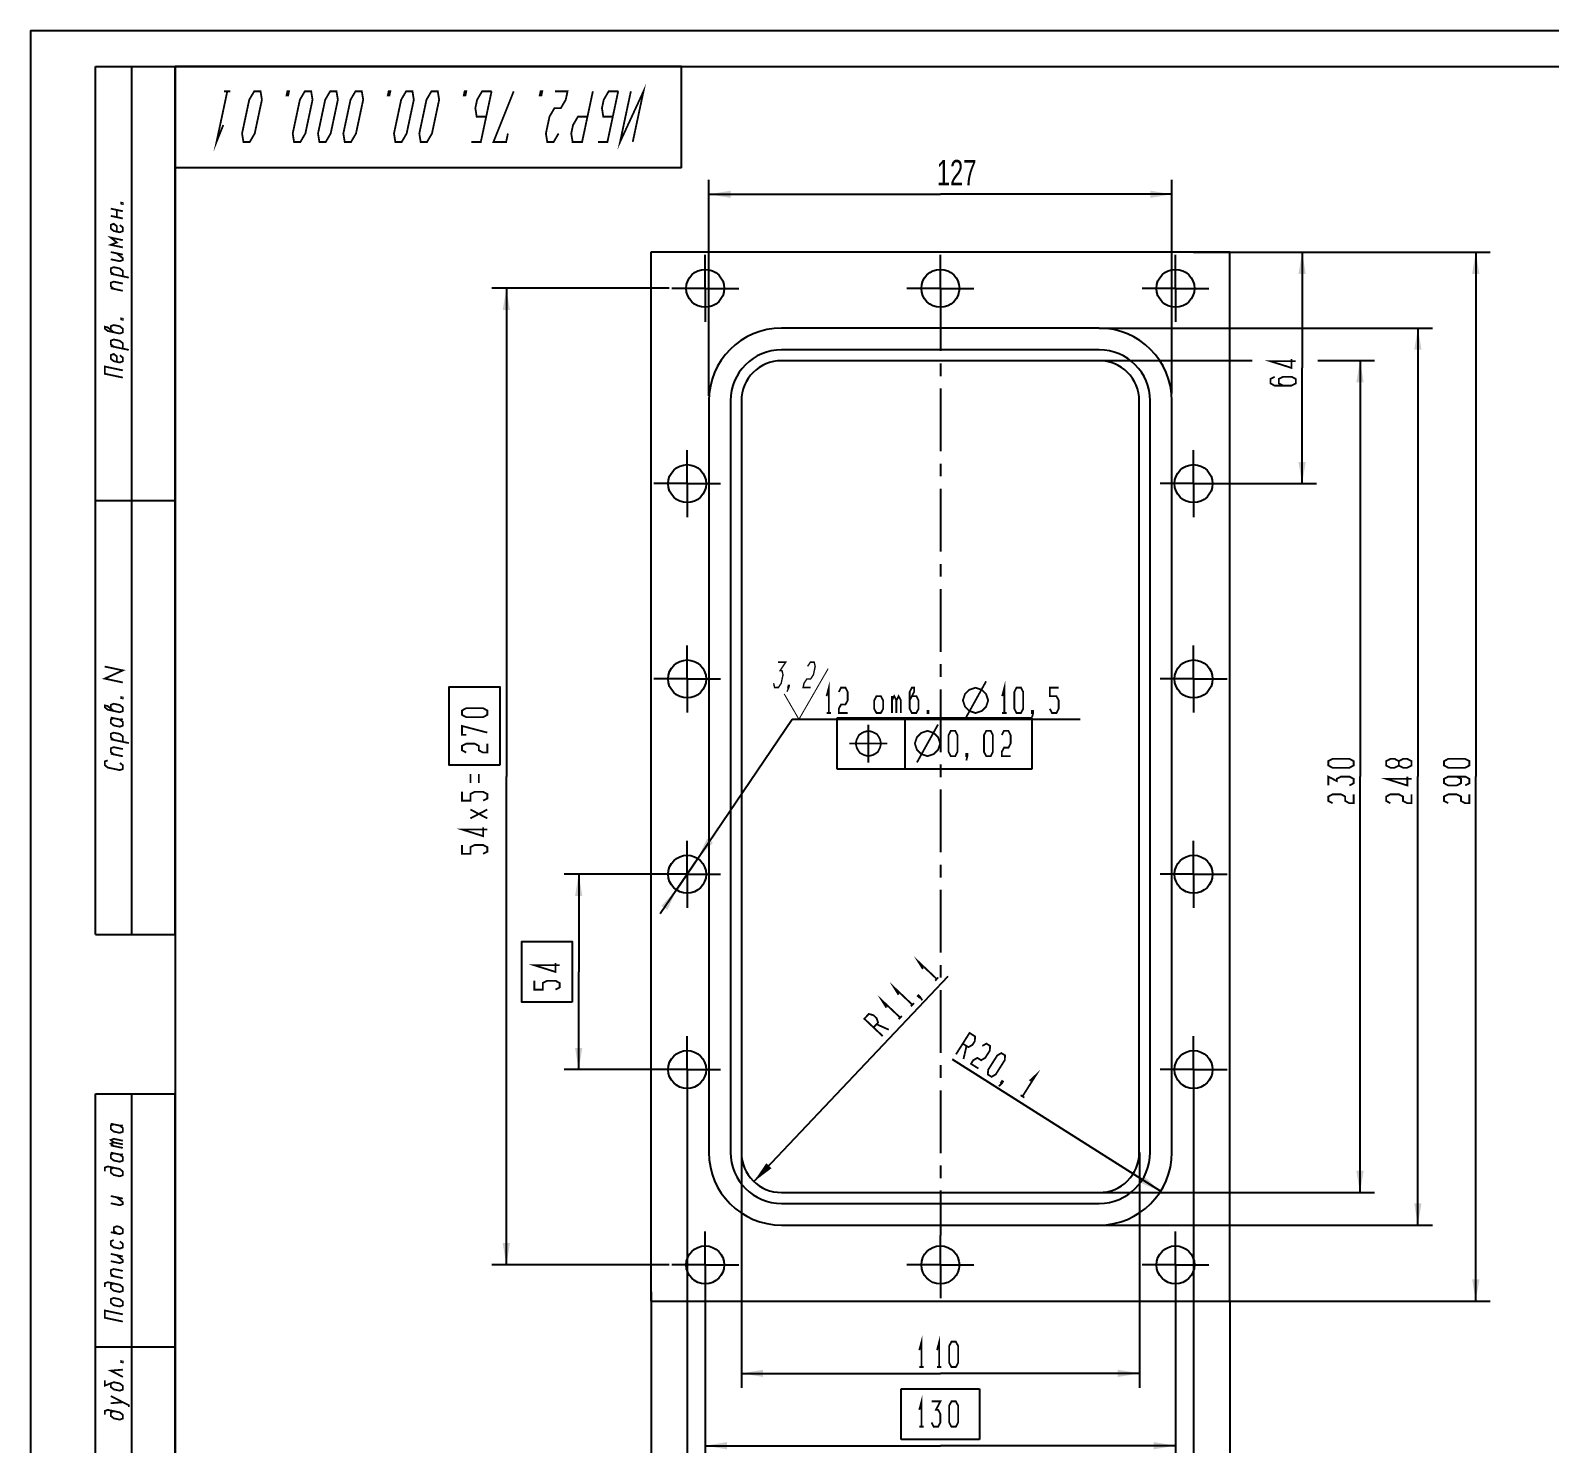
# Model space of a CAD drawing. Header units: millimetres. Extents: x 0 to 420, y 0 to 297.
# Drawn here: x 0 to 210, y 101.6 to 297 of the extents above; entities that cross this region are included whole.
import ezdxf

# ---------------------------------------------------------------- set-up
doc = ezdxf.new("R2010")
doc.units = ezdxf.units.MM
doc.header["$LTSCALE"] = 23.1
doc.linetypes.add('CENTER', pattern=[0.6, 0.375, -0.075, 0.075, -0.075])
doc.layers.get('0').update_dxf_attribs({"linetype": 'CONTINUOUS'})
for name, color, linetype in [('ALL_AXIS', 7, 'CONTINUOUS'), ('ALL_DIMENSIONS', 7, 'CONTINUOUS'), ('ALL_GTOL', 7, 'CONTINUOUS'), ('ALL_ROUND', 7, 'CONTINUOUS'), ('ALL_SURF_FIN', 7, 'CONTINUOUS')]:
    doc.layers.add(name, color=color, linetype=linetype)
doc.styles.get("Standard").update_dxf_attribs({"font": 'txt', "width": 0.7})
doc.dimstyles.new('DIMSTYLE_2', dxfattribs={"dimtxt": 3.5, "dimasz": 3, "dimexe": 0.18, "dimexo": 0.0625, "dimgap": 0.09, "dimtad": 1, "dimlfac": 2, "dimdsep": 46, "dimtxsty": 'STANDARD', "dimblk": '_FILLED', "dimblk1": '_FILLED', "dimblk2": '_FILLED', "dimcen": 0.09, "dimadec": 0, "dimazin": 0, "dimtp": 0.5, "dimtm": 0.5, "dimtfac": 1, "dimtofl": 0, "dimtmove": 0, "dimatfit": 3, "dimldrblk": '_FILLED', "dimfxl": 1, "dimtolj": 1, "dimarcsym": 0})
doc.dimstyles.new('DIMSTYLE_3', dxfattribs={"dimtxt": 3.5, "dimasz": 3, "dimexe": 0.18, "dimexo": 0.0625, "dimgap": 0.09, "dimtad": 1, "dimdec": 5, "dimlfac": 2, "dimdsep": 46, "dimtxsty": 'STANDARD', "dimblk": '_FILLED', "dimblk1": '_FILLED', "dimblk2": '_FILLED', "dimcen": 0.09, "dimadec": 0, "dimazin": 0, "dimtp": 0.5, "dimtm": 0.5, "dimtfac": 1, "dimtdec": 5, "dimtofl": 0, "dimtmove": 0, "dimatfit": 3, "dimldrblk": '_FILLED', "dimfxl": 1, "dimtolj": 1, "dimarcsym": 0})
doc.dimstyles.new('DIMSTYLE_4', dxfattribs={"dimtxt": 3.5, "dimasz": 3, "dimexe": 0.18, "dimexo": 0.0625, "dimgap": 0.09, "dimtad": 1, "dimdec": 5, "dimlfac": 2, "dimdsep": 46, "dimtxsty": 'STANDARD', "dimblk": '_FILLED', "dimblk1": '_FILLED', "dimblk2": '_FILLED', "dimcen": 0.09, "dimadec": 0, "dimazin": 0, "dimtp": 0.3, "dimtm": 0.3, "dimtfac": 1, "dimtdec": 5, "dimtofl": 0, "dimtmove": 0, "dimatfit": 3, "dimldrblk": '_FILLED', "dimfxl": 1, "dimtolj": 1, "dimarcsym": 0})
doc.dimstyles.new('DIMSTYLE_5', dxfattribs={"dimtxt": 3.5, "dimasz": 3, "dimexe": 0.18, "dimexo": 0.0625, "dimgap": 0.09, "dimtad": 1, "dimtih": 1, "dimtoh": 1, "dimdec": 5, "dimlfac": 2, "dimdsep": 46, "dimtxsty": 'STANDARD', "dimblk": '_FILLED', "dimblk1": '_FILLED', "dimblk2": '_FILLED', "dimcen": 0.09, "dimadec": 0, "dimazin": 0, "dimtp": 0.2, "dimtm": 0.2, "dimtfac": 1, "dimtdec": 5, "dimtofl": 0, "dimtmove": 0, "dimatfit": 3, "dimldrblk": '_FILLED', "dimfxl": 1, "dimtolj": 1, "dimarcsym": 0})
doc.dimstyles.new('DIMSTYLE_6', dxfattribs={"dimtxt": 3.5, "dimasz": 3, "dimexe": 0.18, "dimexo": 0.0625, "dimgap": 0.09, "dimtad": 1, "dimdec": 5, "dimlfac": 2, "dimdsep": 46, "dimtxsty": 'STANDARD', "dimblk": '_FILLED', "dimblk1": '_FILLED', "dimblk2": '_FILLED', "dimcen": 0.09, "dimadec": 0, "dimazin": 0, "dimtp": 0.2, "dimtm": 0.2, "dimtfac": 1, "dimtdec": 5, "dimtofl": 0, "dimtmove": 0, "dimatfit": 3, "dimldrblk": '_FILLED', "dimfxl": 1, "dimtolj": 1, "dimarcsym": 0})

# ---------------------------------------------------------------- blocks, each defined once
blk = doc.blocks.new('_FILLED')
at = {"color": 0, "linetype": 'ByBlock'}
blk.add_solid([(0, 0), (-1, 0.167), (-1, -0.167)], dxfattribs=at)
blk = doc.blocks.new('*D3')
at = {"layer": 'ALL_DIMENSIONS', "color": 2, "linetype": 'Continuous'}
for p, q in [((85.79, 122.62), (85.79, 81.34)), ((165.79, 121.32), (165.79, 81.34)), ((85.79, 83.34), (125.79, 83.34)), ((165.79, 83.34), (125.79, 83.34))]:
    blk.add_line(p, q, dxfattribs=at)
at = {"layer": 'ALL_DIMENSIONS', "color": 2, "linetype": 'Continuous', "xscale": 3, "yscale": 3, "zscale": 3, "rotation": 180}
blk.add_blockref('_FILLED', (85.79, 83.34), dxfattribs=at)
at = {"layer": 'ALL_DIMENSIONS', "color": 2, "linetype": 'Continuous', "xscale": 3, "yscale": 3, "zscale": 3}
blk.add_blockref('_FILLED', (165.79, 83.34), dxfattribs=at)
blk = doc.blocks.new('*D4')
at = {"layer": 'ALL_DIMENSIONS', "color": 2, "linetype": 'Continuous'}
for p, q in [((165.79, 266.34), (201.79, 266.34)), ((199.79, 266.34), (199.79, 193.84)), ((199.79, 121.34), (199.79, 193.84)), ((165.79, 121.34), (201.79, 121.34))]:
    blk.add_line(p, q, dxfattribs=at)
at = {"layer": 'ALL_DIMENSIONS', "color": 2, "linetype": 'Continuous', "xscale": 3, "yscale": 3, "zscale": 3}
for p, rotation in [((199.79, 266.34), 90), ((199.79, 121.34), 270)]:
    blk.add_blockref('_FILLED', p, dxfattribs=dict(at, rotation=rotation))
blk = doc.blocks.new('*D5')
at = {"layer": 'ALL_DIMENSIONS', "color": 2, "linetype": 'Continuous'}
for p, q in [((88.28, 261.34), (63.79, 261.34)), ((65.79, 261.34), (65.79, 193.84)), ((65.79, 126.34), (65.79, 193.84)), ((88.28, 126.34), (63.79, 126.34))]:
    blk.add_line(p, q, dxfattribs=at)
at = {"layer": 'ALL_DIMENSIONS', "color": 2, "linetype": 'Continuous', "xscale": 3, "yscale": 3, "zscale": 3}
for p, rotation in [((65.79, 261.34), 90), ((65.79, 126.34), 270)]:
    blk.add_blockref('_FILLED', p, dxfattribs=dict(at, rotation=rotation))
blk = doc.blocks.new('*D6')
at = {"layer": 'ALL_DIMENSIONS', "color": 2, "linetype": 'Continuous'}
for p, q in [((160.79, 266.34), (177.79, 266.34)), ((175.79, 266.34), (175.79, 250.34)), ((175.79, 234.34), (175.79, 250.34)), ((160.79, 234.34), (177.79, 234.34))]:
    blk.add_line(p, q, dxfattribs=at)
at = {"layer": 'ALL_DIMENSIONS', "color": 2, "linetype": 'Continuous', "xscale": 3, "yscale": 3, "zscale": 3}
for p, rotation in [((175.79, 266.34), 90), ((175.79, 234.34), 270)]:
    blk.add_blockref('_FILLED', p, dxfattribs=dict(at, rotation=rotation))
blk = doc.blocks.new('*D7')
at = {"layer": 'ALL_DIMENSIONS', "color": 2, "linetype": 'Continuous'}
for p, q in [((90.79, 180.34), (105.29, 201.76)), ((105.29, 201.76), (107.54, 201.76)), ((107.54, 201.76), (145.11, 201.76)), ((92.26, 182.51), (90.79, 180.34)), ((90.79, 180.34), (87.07, 174.85)), ((89.31, 178.17), (90.79, 180.34))]:
    blk.add_line(p, q, dxfattribs=at)
at = {"layer": 'ALL_DIMENSIONS', "color": 2, "linetype": 'Continuous', "xscale": 3, "yscale": 3, "zscale": 3}
for p, rotation in [((92.26, 182.51), 235.8843621332), ((89.31, 178.17), 55.8843621332)]:
    blk.add_blockref('_FILLED', p, dxfattribs=dict(at, rotation=rotation))
blk = doc.blocks.new('SF0_BL0', base_point=(106.5, 205.71))
at = {"layer": 'ALL_SURF_FIN', "color": 2, "linetype": 'Continuous'}
for points, const_width in [([(103.35, 209.66), (104.4, 209.66), (103.63, 208.5), (103.89, 208.5), (104.03, 207.91), (103.78, 206.75), (103.4, 206.16), (102.87, 206.16), (102.73, 206.75)], 0.194), ([(106.23, 201.76), (110.27, 208.76)], 0.146), ([(107.43, 209.08), (107.82, 209.66), (108.34, 209.66), (108.48, 209.08), (108.23, 207.91), (107.84, 207.33), (107.32, 207.33), (106.93, 206.75), (106.81, 206.16), (107.86, 206.16)], 0.194), ([(104.84, 206.16), (104.71, 206.16), (104.77, 206.45), (104.9, 206.45), (104.84, 206.16), (104.58, 205.58)], 0.194), ([(106.23, 201.76), (104.19, 205.28)], 0.146)]:
    blk.add_lwpolyline(points, dxfattribs=dict(at, const_width=const_width))
blk = doc.blocks.new('*D8')
at = {"layer": 'ALL_DIMENSIONS', "color": 2, "linetype": 'Continuous'}
for p, q in [((90.79, 180.34), (73.79, 180.34)), ((75.79, 180.34), (75.79, 166.84)), ((75.79, 153.34), (75.79, 166.84)), ((90.79, 153.34), (73.79, 153.34))]:
    blk.add_line(p, q, dxfattribs=at)
at = {"layer": 'ALL_DIMENSIONS', "color": 2, "linetype": 'Continuous', "xscale": 3, "yscale": 3, "zscale": 3}
for p, rotation in [((75.79, 180.34), 90), ((75.79, 153.34), 270)]:
    blk.add_blockref('_FILLED', p, dxfattribs=dict(at, rotation=rotation))
blk = doc.blocks.new('*D9')
at = {"layer": 'ALL_DIMENSIONS', "color": 2, "linetype": 'Continuous'}
for p, q in [((90.79, 150.34), (90.79, 89.34)), ((160.79, 149.23), (160.79, 89.34)), ((90.79, 91.34), (125.79, 91.34)), ((160.79, 91.34), (125.79, 91.34))]:
    blk.add_line(p, q, dxfattribs=at)
at = {"layer": 'ALL_DIMENSIONS', "color": 2, "linetype": 'Continuous', "xscale": 3, "yscale": 3, "zscale": 3, "rotation": 180}
blk.add_blockref('_FILLED', (90.79, 91.34), dxfattribs=at)
at = {"layer": 'ALL_DIMENSIONS', "color": 2, "linetype": 'Continuous', "xscale": 3, "yscale": 3, "zscale": 3}
blk.add_blockref('_FILLED', (160.79, 91.34), dxfattribs=at)
blk = doc.blocks.new('*D10')
at = {"layer": 'ALL_DIMENSIONS', "color": 2, "linetype": 'Continuous'}
for p, q in [((93.29, 121.71), (93.29, 99.34)), ((158.29, 121.71), (158.29, 99.34)), ((93.29, 101.34), (125.79, 101.34)), ((158.29, 101.34), (125.79, 101.34))]:
    blk.add_line(p, q, dxfattribs=at)
at = {"layer": 'ALL_DIMENSIONS', "color": 2, "linetype": 'Continuous', "xscale": 3, "yscale": 3, "zscale": 3, "rotation": 180}
blk.add_blockref('_FILLED', (93.29, 101.34), dxfattribs=at)
at = {"layer": 'ALL_DIMENSIONS', "color": 2, "linetype": 'Continuous', "xscale": 3, "yscale": 3, "zscale": 3}
blk.add_blockref('_FILLED', (158.29, 101.34), dxfattribs=at)
blk = doc.blocks.new('*D11')
at = {"layer": 'ALL_DIMENSIONS', "color": 2, "linetype": 'Continuous'}
for p, q in [((98.29, 141.89), (98.29, 109.34)), ((153.29, 141.89), (153.29, 109.34)), ((98.29, 111.34), (125.79, 111.34)), ((153.29, 111.34), (125.79, 111.34))]:
    blk.add_line(p, q, dxfattribs=at)
at = {"layer": 'ALL_DIMENSIONS', "color": 2, "linetype": 'Continuous', "xscale": 3, "yscale": 3, "zscale": 3, "rotation": 180}
blk.add_blockref('_FILLED', (98.29, 111.34), dxfattribs=at)
at = {"layer": 'ALL_DIMENSIONS', "color": 2, "linetype": 'Continuous', "xscale": 3, "yscale": 3, "zscale": 3}
blk.add_blockref('_FILLED', (153.29, 111.34), dxfattribs=at)
blk = doc.blocks.new('*D12')
at = {"layer": 'ALL_DIMENSIONS', "color": 2, "linetype": 'Continuous'}
for p, q in [((147.74, 251.34), (168.9, 251.34)), ((177.98, 251.34), (185.79, 251.34)), ((183.79, 251.34), (183.79, 193.84)), ((183.79, 136.34), (183.79, 193.84)), ((147.74, 136.34), (185.79, 136.34))]:
    blk.add_line(p, q, dxfattribs=at)
at = {"layer": 'ALL_DIMENSIONS', "color": 2, "linetype": 'Continuous', "xscale": 3, "yscale": 3, "zscale": 3}
for p, rotation in [((183.79, 251.34), 90), ((183.79, 136.34), 270)]:
    blk.add_blockref('_FILLED', p, dxfattribs=dict(at, rotation=rotation))
blk = doc.blocks.new('*D13')
at = {"layer": 'ALL_DIMENSIONS', "color": 2, "linetype": 'Continuous'}
for p, q in [((93.79, 246.47), (93.79, 276.34)), ((157.79, 246.82), (157.79, 276.34)), ((93.79, 274.34), (125.79, 274.34)), ((157.79, 274.34), (125.79, 274.34))]:
    blk.add_line(p, q, dxfattribs=at)
at = {"layer": 'ALL_DIMENSIONS', "color": 2, "linetype": 'Continuous', "xscale": 3, "yscale": 3, "zscale": 3, "rotation": 180}
blk.add_blockref('_FILLED', (93.79, 274.34), dxfattribs=at)
at = {"layer": 'ALL_DIMENSIONS', "color": 2, "linetype": 'Continuous', "xscale": 3, "yscale": 3, "zscale": 3}
blk.add_blockref('_FILLED', (157.79, 274.34), dxfattribs=at)
blk = doc.blocks.new('*D14')
at = {"layer": 'ALL_DIMENSIONS', "color": 2, "linetype": 'Continuous'}
blk.add_line((100.02, 137.86), (126.87, 166.26), dxfattribs=at)
at = {"layer": 'ALL_DIMENSIONS', "color": 2, "linetype": 'Continuous', "xscale": 3, "yscale": 3, "zscale": 3, "rotation": 226.6202456517}
blk.add_blockref('_FILLED', (100.02, 137.86), dxfattribs=at)
blk = doc.blocks.new('*D15')
at = {"layer": 'ALL_DIMENSIONS', "color": 2, "linetype": 'Continuous'}
blk.add_line((156.23, 136.52), (127.48, 154.71), dxfattribs=at)
at = {"layer": 'ALL_DIMENSIONS', "color": 2, "linetype": 'Continuous', "xscale": 3, "yscale": 3, "zscale": 3, "rotation": 327.6802887325}
blk.add_blockref('_FILLED', (156.23, 136.52), dxfattribs=at)
blk = doc.blocks.new('*D16')
at = {"layer": 'ALL_DIMENSIONS', "color": 2, "linetype": 'Continuous'}
for p, q in [((147.74, 255.84), (193.79, 255.84)), ((191.79, 255.84), (191.79, 193.84)), ((191.79, 131.84), (191.79, 193.84)), ((147.74, 131.84), (193.79, 131.84))]:
    blk.add_line(p, q, dxfattribs=at)
at = {"layer": 'ALL_DIMENSIONS', "color": 2, "linetype": 'Continuous', "xscale": 3, "yscale": 3, "zscale": 3}
for p, rotation in [((191.79, 255.84), 90), ((191.79, 131.84), 270)]:
    blk.add_blockref('_FILLED', p, dxfattribs=dict(at, rotation=rotation))

msp = doc.modelspace()

# ---------------------------------------------------------------- linework, layer by layer
at = {"color": 7, "linetype": 'Continuous'}
for p, q in [((0, 297), (0, 0)), ((0, 297), (420, 297)), ((9, 172), (9, 292)), ((9, 292), (20, 292)), ((14, 172), (14, 292)), ((20, 172), (20, 292)), ((90, 292), (20, 292)), ((20, 278), (20, 292)), ((20, 292), (20, 5)), ((20, 292), (415, 292)), ((90, 278), (90, 292)), ((90, 278), (20, 278)), ((85.7850408, 266.3394781), (85.7850408, 121.3394781)), ((165.7850408, 266.3394781), (85.7850408, 266.3394781)), ((165.7850408, 121.3394781), (165.7850408, 266.3394781)), ((147.7350408, 255.8394781), (103.8350408, 255.8394781)), ((147.7350408, 252.8394781), (103.8350408, 252.8394781)), ((93.7850408, 245.7894781), (93.7850408, 141.8894781)), ((96.7850408, 245.7894781), (96.7850408, 141.8894781)), ((154.7850408, 141.8894781), (154.7850408, 245.7894781)), ((157.7850408, 141.8894781), (157.7850408, 245.7894781)), ((9, 232), (20, 232)), ((9, 172), (20, 172)), ((9, 5), (9, 150)), ((9, 150), (20, 150)), ((14, 5), (14, 150)), ((20, 5), (20, 150)), ((103.8350408, 134.8394781), (147.7350408, 134.8394781)), ((103.8350408, 131.8394781), (147.7350408, 131.8394781)), ((85.7850408, 121.3394781), (165.7850408, 121.3394781)), ((9, 115), (20, 115))]:
    msp.add_line(p, q, dxfattribs=at)
at = {"color": 2, "linetype": 'Continuous', "const_width": 0.25}
for points in [[(26.6643187, 283.9115222), (25.7308543, 281.5781946), (27.2187506, 288.5782031)], [(27.6562495, 288.5782031), (26.7812501, 288.5782031)], [(31.8125006, 288.5782031), (32.0020184, 287.4115137), (31.0100876, 282.7448584), (30.3246043, 281.5781946), (29.4496033, 281.5781946), (29.2600854, 282.7448584), (30.2520163, 287.4115137), (30.9374995, 288.5782031), (31.8125006, 288.5782031)], [(35.5312495, 288.5782031), (35.7500006, 288.5782031), (35.6260085, 287.9948584), (35.4072574, 287.9948584), (35.5312495, 288.5782031)], [(38.8124995, 288.5782031), (39.0020174, 287.4115137), (38.0100865, 282.7448584), (37.3246033, 281.5781946), (36.4496054, 281.5781946), (36.2600876, 282.7448584), (37.2520184, 287.4115137), (37.9374985, 288.5782031), (38.8124995, 288.5782031)], [(42.3125006, 288.5782031), (42.5020184, 287.4115137), (41.5100876, 282.7448584), (40.8246043, 281.5781946), (39.9496033, 281.5781946), (39.7600854, 282.7448584), (40.7520163, 287.4115137), (41.4374995, 288.5782031), (42.3125006, 288.5782031)], [(45.8124985, 288.5782031), (46.0020163, 287.4115137), (45.0100854, 282.7448584), (44.3246054, 281.5781946), (43.4496043, 281.5781946), (43.2600865, 282.7448584), (44.2520174, 287.4115137), (44.9375006, 288.5782031), (45.8124985, 288.5782031)], [(49.5312506, 288.5782031), (49.7499985, 288.5782031), (49.6260095, 287.9948584), (49.4072585, 287.9948584), (49.5312506, 288.5782031)], [(52.8125006, 288.5782031), (53.0020184, 287.4115137), (52.0100876, 282.7448584), (51.3246043, 281.5781946), (50.4496033, 281.5781946), (50.2600854, 282.7448584), (51.2520163, 287.4115137), (51.9374995, 288.5782031), (52.8125006, 288.5782031)], [(56.3124985, 288.5782031), (56.5020163, 287.4115137), (55.5100854, 282.7448584), (54.8246054, 281.5781946), (53.9496011, 281.5781946), (53.7600897, 282.7448584), (54.7520142, 287.4115137), (55.4375006, 288.5782031), (56.3124985, 288.5782031)], [(60.0312506, 288.5782031), (60.2499985, 288.5782031), (60.1260095, 287.9948584), (59.9072617, 287.9948584), (60.0312506, 288.5782031)], [(63.7500027, 288.5782031), (62.2621033, 281.5781946), (60.9496033, 281.5781946)], [(63.7500027, 288.5782031), (62.4375027, 288.5782031), (61.7520163, 287.4115137), (61.504032, 286.2448499), (61.6935498, 285.078186), (63.0060498, 285.078186)], [(66.8124985, 288.5782031), (64.0121054, 281.5781946), (65.7621011, 281.5781946), (66.0100854, 282.7448584)], [(70.5312506, 288.5782031), (70.7499985, 288.5782031), (70.6260095, 287.9948584), (70.4072617, 287.9948584), (70.5312506, 288.5782031)], [(73.0100876, 282.7448584), (72.3246011, 281.5781946), (71.4496033, 281.5781946), (71.2600854, 282.7448584), (71.7560541, 285.078186), (72.4415341, 286.2448499), (73.316532, 286.2448499), (74.0020184, 287.4115137), (74.2500027, 288.5782031), (72.5000006, 288.5782031)], [(77.7500006, 288.5782031), (76.2621011, 281.5781946), (74.9496011, 281.5781946), (74.7600897, 282.7448584), (75.0080676, 283.9115222), (75.6935541, 285.078186), (77.0060541, 285.078186)], [(81.2499985, 288.5782031), (79.7621054, 281.5781946), (78.4496054, 281.5781946)], [(81.2499985, 288.5782031), (79.9374985, 288.5782031), (79.2520184, 287.4115137), (79.0040341, 286.2448499), (79.1935519, 285.078186), (80.5060519, 285.078186)], [(83.2621033, 281.5781946), (84.7500027, 288.5782031), (81.5121011, 281.5781946), (83.0000006, 288.5782031)], [(12.7779261, 273.1250024), (12.7779261, 273.0000073), (12.5695924, 273.0442786), (12.5695924, 273.1692737), (12.7779261, 273.1250024)], [(11.1112594, 272.3542676), (12.7779261, 271.9999951)], [(12.7779261, 271.0000085), (11.1112594, 271.3542554)], [(11.9445927, 271.1771191), (11.9445927, 272.1771313)], [(11.9445927, 269.1771204), (11.9445927, 269.9271423), (11.5279261, 270.2657007), (11.1112594, 270.1042529), (11.1112594, 269.6042725), (11.5279261, 269.2656885), (12.3612594, 269.0885779), (12.7779261, 269.25), (12.7779261, 269.7500061), (12.3612594, 270.0885645)], [(12.7779261, 267.000011), (11.1112594, 267.3542578), (11.9445927, 267.6771277), (11.1112594, 268.35427), (12.7779261, 267.9999976)], [(11.1112594, 266.3542712), (12.7779261, 265.9999988)], [(11.1112594, 265.354259), (12.3612594, 265.0885547), (12.7779261, 265.2500024), (12.7779261, 265.4999927), (11.9445927, 266.177135)], [(12.7779261, 262.9999878), (12.7779261, 263.7500098), (12.3612594, 264.0885681), (11.5279261, 264.2657043), (11.1112594, 264.1042566), (11.1112594, 263.6042505), (11.5279261, 263.2656921)], [(13.6112595, 262.8228772), (11.1112594, 263.3542603)], [(11.5279261, 261.2656934), (11.1112594, 261.6042517), (11.1112594, 262.1042578), (11.5279261, 262.2657056), (12.7779261, 262.0000012)], [(12.7779261, 260.999989), (11.1112594, 261.3542615)], [(11.5279261, 255.265697), (10.6945927, 255.9428137), (10.277926, 256.0313818), (10.277926, 255.7813916), (10.6945927, 255.4428333), (12.3612594, 255.0885608), (12.7779261, 255.2500085), (12.7779261, 255.749989), (12.3612594, 256.088573), (11.5279261, 256.2656836), (11.1112594, 256.1042615), (11.1112594, 255.6042554)], [(12.7779261, 257.1250122), (12.7779261, 256.9999915), (12.5695924, 257.0442883), (12.5695924, 257.1692834), (12.7779261, 257.1250122)], [(12.7779261, 252.9999939), (12.7779261, 253.7499902), (12.3612594, 254.0885742), (11.5279261, 254.2656848), (11.1112594, 254.1042627), (11.1112594, 253.6042566), (11.5279261, 253.2656982)], [(13.6112595, 252.8228577), (11.1112594, 253.3542664)], [(11.9445927, 251.1771313), (11.9445927, 251.9271277), (11.5279261, 252.265686), (11.1112594, 252.1042639), (11.1112594, 251.6042578), (11.5279261, 251.2656995), (12.3612594, 251.0885632), (12.7779261, 251.250011), (12.7779261, 251.7499915), (12.3612594, 252.0885754)], [(12.7779261, 248.9999963), (10.277926, 249.5313794), (10.277926, 250.5313916), (12.7779261, 250.0000085)], [(12.7779261, 206.8541602), (10.277926, 207.3855688), (12.7779261, 208.5208301), (10.277926, 209.0522131)], [(11.5279261, 202.9115332), (10.6945927, 203.5886499), (10.277926, 203.677218), (10.277926, 203.4272278), (10.6945927, 203.0886694), (12.3612594, 202.734397), (12.7779261, 202.8958447), (12.7779261, 203.3958252), (12.3612594, 203.7344092), (11.5279261, 203.9115198), (11.1112594, 203.7500977), (11.1112594, 203.2500916)], [(12.7779261, 204.7708228), (12.7779261, 204.6458276), (12.5695924, 204.6901245), (12.5695924, 204.8151196), (12.7779261, 204.7708228)], [(11.1112594, 202.0000891), (12.3612594, 201.7344104), (12.7779261, 201.7708374)], [(11.5279261, 201.911521), (11.1112594, 201.7500989), (11.1112594, 201.2500928), (11.5279261, 200.9115344), (12.3612594, 200.7343982), (12.7779261, 200.8958459), (12.7779261, 201.3958264), (12.3612594, 201.7344104)], [(12.7779261, 198.6458313), (12.7779261, 199.3958276), (12.3612594, 199.734386), (11.5279261, 199.9115222), (11.1112594, 199.7501001), (11.1112594, 199.250094), (11.5279261, 198.9115356)], [(13.6112595, 198.4686951), (11.1112594, 199.0001038)], [(11.5279261, 196.9115369), (11.1112594, 197.2500952), (11.1112594, 197.7501013), (11.5279261, 197.9115234), (12.7779261, 197.6458447)], [(10.6945927, 196.0886609), (10.277926, 195.9272131), (10.277926, 195.4272327), (10.6945927, 195.0886487), (12.3612594, 194.7344019), (12.7779261, 194.895824), (12.7779261, 195.3958301), (12.3612594, 195.7343884)], [(12.7779261, 196.6458325), (11.1112594, 197.000105)], [(11.1112594, 145.8542615), (12.3612594, 145.5885699), (12.7779261, 145.6249969)], [(11.5279261, 145.7656934), (11.1112594, 145.6042584), (11.1112594, 145.1042651), (11.5279261, 144.765694), (12.3612594, 144.5885706), (12.7779261, 144.7500055), (12.7779261, 145.2499988), (12.3612594, 145.5885699)], [(11.5279261, 143.2657013), (11.1112594, 143.6042596), (11.5279261, 143.7656946), (12.7779261, 143.5000031)], [(11.5279261, 142.7656952), (11.1112594, 143.1042664), (11.5279261, 143.2657013), (12.7779261, 142.9999969)], [(12.7779261, 142.5000037), (11.1112594, 142.8542633)], [(11.1112594, 141.8542639), (12.3612594, 141.5885596), (12.7779261, 141.6249994)], [(11.5279261, 141.7656958), (11.1112594, 141.6042609), (11.1112594, 141.1042548), (11.5279261, 140.7656964), (12.3612594, 140.5885602), (12.7779261, 140.7499951), (12.7779261, 141.2500012), (12.3612594, 141.5885596)], [(11.5279261, 139.765697), (11.1112594, 139.6042621), (11.1112594, 139.104256), (11.5279261, 138.7656976), (12.3612594, 138.5885614), (12.7779261, 138.7499963), (12.7779261, 139.2500024), (12.3612594, 139.5885608), (10.6945927, 139.9428204), (10.277926, 139.7813855), (10.277926, 139.2813922)], [(11.1112594, 135.8542548), (12.7779261, 135.4999951)], [(11.1112594, 134.8542554), (12.3612594, 134.5885638), (12.7779261, 134.7499988), (12.7779261, 135.0000018), (11.9445927, 135.6771313)], [(11.1112594, 130.8542578), (12.3612594, 130.5885663), (12.7779261, 130.7500012), (12.7779261, 131.2499945), (12.3612594, 131.5885657), (11.9445927, 131.6771338), (11.5279261, 131.5156989), (11.5279261, 131.0156927), (11.9445927, 130.6771344)], [(11.5279261, 129.7656903), (11.1112594, 129.6042554), (11.1112594, 129.1042621), (11.5279261, 128.7656909), (12.3612594, 128.5885675), (12.7779261, 128.7500024), (12.7779261, 129.2499957), (12.3612594, 129.5885669)], [(11.1112594, 127.8542596), (12.7779261, 127.5)], [(11.1112594, 126.8542603), (12.3612594, 126.5885687), (12.7779261, 126.7500037), (12.7779261, 126.9999939), (11.9445927, 127.6771362)], [(11.5279261, 123.765694), (11.1112594, 123.604259), (11.1112594, 123.1042657), (11.5279261, 122.7656946), (12.3612594, 122.5885712), (12.7779261, 122.7500061), (12.7779261, 123.2499994), (12.3612594, 123.5885706), (10.6945927, 123.9428302), (10.277926, 123.7813953), (10.277926, 123.2813892)], [(11.5279261, 124.7656934), (11.1112594, 125.1042645), (11.1112594, 125.6042578), (11.5279261, 125.7656927), (12.7779261, 125.5000012)], [(12.7779261, 124.5000018), (11.1112594, 124.8542615)], [(12.3612594, 120.5885596), (12.7779261, 120.7499945), (12.7779261, 121.2500006), (12.3612594, 121.588559), (11.5279261, 121.7656952), (11.1112594, 121.6042603), (11.1112594, 121.104267), (11.5279261, 120.7656958), (12.3612594, 120.5885596)], [(12.7779261, 118.5000055), (10.277926, 119.0313885), (10.277926, 120.0313879), (12.7779261, 119.5000049)], [(12.7779261, 110.8541675), (11.1112594, 111.7084332), (12.7779261, 111.8541669)], [(12.7779261, 112.9791614), (12.7779261, 112.8541663), (12.5695924, 112.8984503), (12.5695924, 113.0234454), (12.7779261, 112.9791614)], [(11.1112594, 109.9584247), (11.1112594, 109.4584314), (11.5279261, 109.1198602), (12.3612594, 108.9427368), (12.7779261, 109.1041718), (12.7779261, 109.604165), (12.3612594, 109.9427362), (11.5279261, 110.1198596), (10.277926, 109.6355548), (10.277926, 110.385564)], [(13.6112595, 106.6770337), (13.6112595, 106.9270367), (11.1112594, 108.208429)], [(11.1112594, 107.2084296), (12.7779261, 107.3541632)], [(11.5279261, 106.1198621), (11.1112594, 105.9584271), (11.1112594, 105.4584338), (11.5279261, 105.1198627), (12.3612594, 104.9427264), (12.7779261, 105.1041614), (12.7779261, 105.6041675), (12.3612594, 105.9427258), (10.6945927, 106.2969983), (10.277926, 106.1355634), (10.277926, 105.6355573)]]:
    msp.add_lwpolyline(points, dxfattribs=at)
at = {"color": 7, "linetype": 'Continuous'}
for centre, radius, start, end in [((103.8350408, 245.7894781), 10.05, 90, 180), ((147.7350408, 245.7894781), 10.05, 0, 90), ((103.8350408, 245.7894781), 7.05, 90, 180), ((147.7350408, 245.7894781), 7.05, 0, 90), ((103.8350408, 141.8894781), 10.05, 180, 270), ((103.8350408, 141.8894781), 7.05, 180, 270), ((147.7350408, 141.8894781), 10.05, 270, 360), ((147.7350408, 141.8894781), 7.05, 270, 360)]:
    msp.add_arc(centre, radius, start, end, dxfattribs=at)
at = {"layer": 'ALL_AXIS', "color": 7, "linetype": 'CENTER'}
for p, q in [((93.2850408, 261.3394781), (93.2850408, 265.9644781)), ((125.7850408, 261.3394781), (125.7850408, 265.9644781)), ((158.2850408, 261.3394781), (158.2850408, 265.9644781)), ((93.2850408, 261.3394781), (88.6600408, 261.3394781)), ((93.2850408, 261.3394781), (93.2850408, 256.7144781)), ((93.2850408, 261.3394781), (97.9100408, 261.3394781)), ((125.7850408, 261.3394781), (121.1600408, 261.3394781)), ((125.7850408, 261.3394781), (125.7850408, 130.4136512)), ((125.7850408, 261.3394781), (130.4100408, 261.3394781)), ((158.2850408, 261.3394781), (153.6600408, 261.3394781)), ((158.2850408, 261.3394781), (158.2850408, 256.7144781)), ((158.2850408, 261.3394781), (162.9100408, 261.3394781)), ((90.7850408, 234.3394781), (90.7850408, 238.9644781)), ((160.7850408, 234.3394781), (160.7850408, 238.9644781)), ((90.7850408, 234.3394781), (86.1600408, 234.3394781)), ((90.7850408, 234.3394781), (90.7850408, 229.7144781)), ((90.7850408, 234.3394781), (95.4100408, 234.3394781)), ((160.7850408, 234.3394781), (156.1600408, 234.3394781)), ((160.7850408, 234.3394781), (160.7850408, 229.7144781)), ((160.7850408, 234.3394781), (165.4100408, 234.3394781)), ((90.7850408, 207.3394781), (90.7850408, 211.9644781)), ((160.7850408, 207.3394781), (160.7850408, 211.9644781)), ((90.7850408, 207.3394781), (86.1600408, 207.3394781)), ((90.7850408, 207.3394781), (90.7850408, 202.7144781)), ((90.7850408, 207.3394781), (95.4100408, 207.3394781)), ((160.7850408, 207.3394781), (156.1600408, 207.3394781)), ((160.7850408, 207.3394781), (165.4100408, 207.3394781)), ((160.7850408, 207.3394781), (160.7850408, 202.7144781)), ((90.7850408, 180.3394781), (90.7850408, 184.9644781)), ((160.7850408, 180.3394781), (160.7850408, 184.9644781)), ((90.7850408, 180.3394781), (86.1600408, 180.3394781)), ((90.7850408, 180.3394781), (90.7850408, 175.7144781)), ((90.7850408, 180.3394781), (95.4100408, 180.3394781)), ((160.7850408, 180.3394781), (156.1600408, 180.3394781)), ((160.7850408, 180.3394781), (165.4100408, 180.3394781)), ((160.7850408, 180.3394781), (160.7850408, 175.7144781)), ((90.7850408, 153.3394781), (90.7850408, 157.9644781)), ((160.7850408, 153.3394781), (160.7850408, 157.9644781)), ((90.7850408, 153.3394781), (86.1600408, 153.3394781)), ((90.7850408, 153.3394781), (95.4100408, 153.3394781)), ((90.7850408, 153.3394781), (90.7850408, 148.7144781)), ((160.7850408, 153.3394781), (156.1600408, 153.3394781)), ((160.7850408, 153.3394781), (165.4100408, 153.3394781)), ((160.7850408, 153.3394781), (160.7850408, 148.7144781)), ((93.2850408, 126.3394781), (93.2850408, 130.9644781)), ((125.7850408, 126.3394781), (125.7850408, 130.4136512)), ((158.2850408, 126.3394781), (158.2850408, 130.9644781)), ((93.2850408, 126.3394781), (88.6600408, 126.3394781)), ((93.2850408, 126.3394781), (97.9100408, 126.3394781)), ((93.2850408, 126.3394781), (93.2850408, 121.7144781)), ((125.7850408, 126.3394781), (121.1600408, 126.3394781)), ((125.7850408, 126.3394781), (130.4100408, 126.3394781)), ((125.7850408, 126.3394781), (125.7850408, 121.7144781)), ((158.2850408, 126.3394781), (153.6600408, 126.3394781)), ((158.2850408, 126.3394781), (162.9100408, 126.3394781)), ((158.2850408, 126.3394781), (158.2850408, 121.7144781))]:
    msp.add_line(p, q, dxfattribs=at)
at = {"layer": 'ALL_AXIS', "color": 7, "linetype": 'Continuous'}
for centre in [(93.2850408, 261.3394781), (125.7850408, 261.3394781), (158.2850408, 261.3394781), (90.7850408, 234.3394781), (160.7850408, 234.3394781), (90.7850408, 207.3394781), (160.7850408, 207.3394781), (90.7850408, 180.3394781), (160.7850408, 180.3394781), (90.7850408, 153.3394781), (160.7850408, 153.3394781), (93.2850408, 126.3394781), (125.7850408, 126.3394781), (158.2850408, 126.3394781)]:
    msp.add_circle(centre, 2.625, dxfattribs=at)
at = {"layer": 'ALL_DIMENSIONS', "color": 2, "linetype": 'Continuous'}
for p, q in [((120.3600408, 109.2144781), (131.2100408, 109.2144781)), ((120.3600408, 102.2144781), (120.3600408, 109.2144781)), ((131.2100408, 109.2144781), (131.2100408, 102.2144781)), ((131.2100408, 102.2144781), (120.3600408, 102.2144781))]:
    msp.add_line(p, q, dxfattribs=at)
at = {"layer": 'ALL_DIMENSIONS', "color": 2, "linetype": 'Continuous', "const_width": 0.25}
for points in [[(174.9100433, 251.2582397), (171.4100391, 251.2582397), (174.3267114, 250.3394897), (174.3267114, 251.5644727)], [(171.993371, 249.1144812), (171.4100391, 248.8082227), (171.4100391, 248.1957312), (171.993371, 247.8894727), (174.3267114, 247.8894727), (174.9100433, 248.1957312), (174.9100433, 248.8082227), (174.3267114, 249.1144812), (173.1600348, 249.1144812), (172.5767029, 248.8082227), (172.5767029, 248.1957312), (173.1600348, 247.8894727)], [(110.0594183, 204.9638269), (110.3656769, 206.1304907), (110.3656769, 202.6304993)], [(111.7438019, 205.5471716), (112.0500476, 206.1304907), (112.6625519, 206.1304907), (112.9687976, 205.5471716), (112.9687976, 204.3804822), (112.6625519, 203.7971631), (112.0500476, 203.7971631), (111.7438019, 203.2138184), (111.7438019, 202.6304993), (112.9687976, 202.6304993)], [(121.5437933, 204.3804822), (122.1562976, 205.5471716), (122.1562976, 206.1304907), (121.8500519, 206.1304907), (121.5437933, 205.5471716), (121.5437933, 203.2138184), (121.8500519, 202.6304993), (122.4625433, 202.6304993), (122.7688019, 203.2138184), (122.7688019, 204.3804822), (122.4625433, 204.9638269), (121.8500519, 204.9638269)], [(128.8937933, 204.3804822), (129.1854657, 205.2554993), (129.7687976, 205.8388184), (130.6438019, 206.1304907), (131.5187933, 205.8388184), (132.1021381, 205.2554993), (132.3937976, 204.3804822), (132.1021381, 203.5054907), (131.5187933, 202.9221716), (130.6438019, 202.6304993), (129.7687976, 202.9221716), (129.1854657, 203.5054907), (128.8937933, 204.3804822)], [(129.1854657, 201.7554822), (132.1021381, 207.0054822)], [(134.326095, 204.9638269), (134.6323407, 206.1304907), (134.6323407, 202.6304993)], [(136.3167114, 202.6304993), (136.0104657, 203.2138184), (136.0104657, 205.5471716), (136.3167114, 206.1304907), (136.9292157, 206.1304907), (137.2354614, 205.5471716), (137.2354614, 203.2138184), (136.9292157, 202.6304993), (136.3167114, 202.6304993)], [(140.9104614, 203.2138184), (141.21672, 202.6304993), (141.8292114, 202.6304993), (142.13547, 203.2138184), (142.13547, 204.3804822), (141.8292114, 204.9638269), (140.9104614, 204.9638269), (140.9104614, 206.1304907), (142.13547, 206.1304907)], [(116.6437976, 203.2138184), (116.9500433, 202.6304993), (117.5625476, 202.6304993), (117.8687933, 203.2138184), (117.8687933, 204.3804822), (117.5625476, 204.9638269), (116.9500433, 204.9638269), (116.6437976, 204.3804822), (116.6437976, 203.2138184)], [(119.0938019, 204.3804822), (119.4000476, 204.9638269), (119.7062933, 204.3804822), (119.7062933, 202.6304993)], [(119.0938019, 202.6304993), (119.0938019, 204.9638269)], [(119.7062933, 204.3804822), (120.0125519, 204.9638269), (120.3187976, 204.3804822), (120.3187976, 202.6304993)], [(63.1600378, 202.3707166), (62.5767059, 202.0644836), (60.2433719, 202.0644836), (59.66004, 202.3707166), (59.66004, 202.9832336), (60.2433719, 203.2894666), (62.5767059, 203.2894666), (63.1600378, 202.9832336), (63.1600378, 202.3707166)], [(110.0594183, 202.6304993), (110.6719226, 202.6304993)], [(124.1469269, 202.6304993), (123.9937976, 202.6304993), (123.9937976, 202.9221716), (124.1469269, 202.9221716), (124.1469269, 202.6304993)], [(134.326095, 202.6304993), (134.9385864, 202.6304993)], [(138.6135864, 202.6304993), (138.46047, 202.6304993), (138.46047, 202.9221716), (138.6135864, 202.9221716), (138.6135864, 202.6304993), (138.46047, 202.0471545)], [(63.1600378, 199.9207251), (59.66004, 200.8394751), (59.66004, 199.6144666), (60.2433719, 199.6144666)], [(60.2433719, 197.1644751), (59.66004, 197.4707336), (59.66004, 198.0832251), (60.2433719, 198.3894836), (61.4100421, 198.3894836), (61.993374, 198.0832251), (61.993374, 197.4707336), (62.5767059, 197.1644751), (63.1600378, 197.1644751), (63.1600378, 198.3894836)], [(182.9100385, 195.3707336), (182.3267065, 195.0644751), (179.9933789, 195.0644751), (179.410047, 195.3707336), (179.410047, 195.9832251), (179.9933789, 196.2894836), (182.3267065, 196.2894836), (182.9100385, 195.9832251), (182.9100385, 195.3707336)], [(189.1600378, 195.9832251), (188.5767059, 196.2894836), (187.993374, 196.2894836), (187.4100421, 195.9832251), (187.4100421, 195.3707336), (187.993374, 195.0644751), (188.5767059, 195.0644751), (189.1600378, 195.3707336)], [(190.9100464, 195.3707336), (190.9100464, 195.9832251), (190.3267017, 196.2894836), (189.7433698, 196.2894836), (189.1600378, 195.9832251), (189.1600378, 195.3707336), (189.7433698, 195.0644751), (190.3267017, 195.0644751), (190.9100464, 195.3707336)], [(198.9100415, 195.3707336), (198.3267096, 195.0644751), (195.9933691, 195.0644751), (195.4100372, 195.3707336), (195.4100372, 195.9832251), (195.9933691, 196.2894836), (198.3267096, 196.2894836), (198.9100415, 195.9832251), (198.9100415, 195.3707336)], [(60.8267102, 192.9644751), (60.8267102, 194.1894836)], [(61.993374, 192.9644751), (61.993374, 194.1894836)], [(179.410047, 192.6144836), (179.410047, 193.8394666), (180.5767108, 193.2269751), (180.5767108, 193.5332336), (181.1600427, 193.8394666), (182.3267065, 193.8394666), (182.9100385, 193.5332336), (182.9100385, 192.9207166), (182.3267065, 192.6144836)], [(190.9100464, 193.5332336), (187.4100421, 193.5332336), (190.3267017, 192.6144836), (190.3267017, 193.8394666)], [(198.3267096, 192.6144836), (198.9100415, 192.9207166), (198.9100415, 193.5332336), (198.3267096, 193.8394666), (195.9933691, 193.8394666), (195.4100372, 193.5332336), (195.4100372, 192.9207166), (195.9933691, 192.6144836), (197.1600458, 192.6144836), (197.7433777, 192.9207166), (197.7433777, 193.5332336), (197.1600458, 193.8394666)], [(62.5767059, 190.5144836), (63.1600378, 190.8207166), (63.1600378, 191.4332336), (62.5767059, 191.7394666), (61.4100421, 191.7394666), (60.8267102, 191.4332336), (60.8267102, 190.5144836), (59.66004, 190.5144836), (59.66004, 191.7394666)], [(179.9933789, 190.1644666), (179.410047, 190.4707251), (179.410047, 191.0832166), (179.9933789, 191.3894751), (181.1600427, 191.3894751), (181.7433746, 191.0832166), (181.7433746, 190.4707251), (182.3267065, 190.1644666), (182.9100385, 190.1644666), (182.9100385, 191.3894751)], [(187.993374, 190.1644666), (187.4100421, 190.4707251), (187.4100421, 191.0832166), (187.993374, 191.3894751), (189.1600378, 191.3894751), (189.7433698, 191.0832166), (189.7433698, 190.4707251), (190.3267017, 190.1644666), (190.9100464, 190.1644666), (190.9100464, 191.3894751)], [(195.9933691, 190.1644666), (195.4100372, 190.4707251), (195.4100372, 191.0832166), (195.9933691, 191.3894751), (197.1600458, 191.3894751), (197.7433777, 191.0832166), (197.7433777, 190.4707251), (198.3267096, 190.1644666), (198.9100415, 190.1644666), (198.9100415, 191.3894751)], [(63.1600378, 188.0644666), (60.8267102, 189.2894751)], [(60.8267102, 188.0644666), (63.1600378, 189.2894751)], [(63.1600378, 186.5332251), (59.66004, 186.5332251), (62.5767059, 185.6144751), (62.5767059, 186.8394836)], [(62.5767059, 183.1644836), (63.1600378, 183.4707294), (63.1600378, 184.0832336), (62.5767059, 184.3894794), (61.4100421, 184.3894794), (60.8267102, 184.0832336), (60.8267102, 183.1644836), (59.66004, 183.1644836), (59.66004, 184.3894794)], [(73.1600381, 167.758233), (69.6600403, 167.758233), (72.5767062, 166.839483), (72.5767062, 168.0644788)], [(123.3766022, 167.2399365), (122.7389886, 168.2638275), (125.2828418, 165.8599274)], [(125.0725085, 165.6373407), (125.4931879, 166.082514)], [(72.5767062, 164.3894788), (73.1600381, 164.6957245), (73.1600381, 165.3082288), (72.5767062, 165.6144745), (71.4100424, 165.6144745), (70.8267105, 165.3082288), (70.8267105, 164.3894788), (69.6600403, 164.3894788), (69.6600403, 165.6144745)], [(120.0111292, 163.678537), (119.3735156, 164.702428), (121.9173688, 162.298515)], [(118.3283862, 161.8978308), (117.6907727, 162.9217218), (120.2346387, 160.5178088)], [(121.7070355, 162.0759283), (122.1277148, 162.5211017)], [(122.9690863, 163.4114612), (122.8639197, 163.3001678), (122.6519202, 163.5004907), (122.7570996, 163.6117841), (122.9690863, 163.4114612), (123.2878931, 162.8995093)], [(117.8157037, 157.9580493), (115.2718506, 160.3619623), (115.902876, 161.0297223), (116.5371954, 160.8516632), (116.9611688, 160.4510175), (117.174809, 159.8277722), (116.5437836, 159.1600122)], [(116.9644629, 159.6051855), (118.6570752, 158.8484088)], [(120.0242926, 160.2952222), (120.4449847, 160.7404083)], [(127.9458966, 155.444599), (129.8171448, 158.4023639), (130.5935577, 157.9111633), (130.5404938, 157.2544647), (130.2286212, 156.7615082), (129.6579401, 156.4322809), (128.8815271, 156.9234814)], [(129.3991315, 156.5960101), (128.9811182, 154.7896564)], [(131.5757153, 156.5995349), (132.1463965, 156.9287622), (132.6640009, 156.6012909), (132.6109369, 155.9445923), (131.987179, 154.9586664), (131.4164978, 154.6294391), (130.8988934, 154.9569104), (130.3282123, 154.6276831), (130.0163397, 154.1347137), (131.0515613, 153.4797839)], [(132.3455786, 152.6611121), (132.3986554, 153.3178107), (133.6461584, 155.2896497), (134.2168396, 155.618877), (134.734444, 155.2914185), (134.6813672, 154.6347198), (133.433877, 152.662868), (132.8631958, 152.3336407), (132.3455786, 152.6611121)], [(138.122168, 151.7675995), (139.0047217, 152.5897961), (137.1334735, 149.6320184)], [(134.2866174, 151.4331042), (134.1572131, 151.5149689), (134.3131622, 151.7614471), (134.4425537, 151.6795825), (134.2866174, 151.4331042), (133.8453406, 151.0219995)], [(136.8746777, 149.7957605), (137.3922821, 149.4682892)], [(122.8756604, 114.5478168), (123.1819189, 115.7144806), (123.1819189, 112.2144763)], [(125.3256647, 114.5478168), (125.6319104, 115.7144806), (125.6319104, 112.2144763)], [(127.3162939, 112.2144763), (127.0100354, 112.7978082), (127.0100354, 115.1311487), (127.3162939, 115.7144806), (127.9287854, 115.7144806), (128.2350439, 115.1311487), (128.2350439, 112.7978082), (127.9287854, 112.2144763), (127.3162939, 112.2144763)], [(122.8756604, 112.2144763), (123.4881647, 112.2144763)], [(125.3256647, 112.2144763), (125.9381689, 112.2144763)], [(122.8756604, 106.2978058), (123.1819189, 107.4644824), (123.1819189, 103.9644781)], [(124.5600439, 107.4644824), (125.7850397, 107.4644824), (125.1725354, 106.2978058), (125.4787939, 106.2978058), (125.7850397, 105.7144739), (125.7850397, 104.5478101), (125.4787939, 103.9644781), (124.8662897, 103.9644781), (124.5600439, 104.5478101)], [(127.3162939, 103.9644781), (127.0100354, 104.5478101), (127.0100354, 106.8811505), (127.3162939, 107.4644824), (127.9287854, 107.4644824), (128.2350439, 106.8811505), (128.2350439, 104.5478101), (127.9287854, 103.9644781), (127.3162939, 103.9644781)], [(122.8756604, 103.9644781), (123.4881647, 103.9644781)]]:
    msp.add_lwpolyline(points, dxfattribs=at)
at = {"layer": 'ALL_DIMENSIONS', "color": 2, "linetype": 'Continuous'}
for points in [[(64.9100408, 195.4144781), (57.9100408, 195.4144781), (57.9100408, 206.2644781), (64.9100408, 206.2644781), (64.9100408, 195.4144781)], [(74.9100408, 162.6394781), (67.9100408, 162.6394781), (67.9100408, 171.0394781), (74.9100408, 171.0394781), (74.9100408, 162.6394781)]]:
    msp.add_lwpolyline(points, dxfattribs=at)
at = {"layer": 'ALL_GTOL', "color": 2, "linetype": 'Continuous'}
for p, q in [((111.460422, 201.9134282), (111.460422, 194.9134282)), ((138.4687554, 201.9134282), (111.460422, 201.9134282)), ((120.9395887, 194.9134282), (120.9395887, 201.9134282)), ((138.4687554, 194.9134282), (138.4687554, 201.9134282)), ((111.460422, 194.9134282), (138.4687554, 194.9134282))]:
    msp.add_line(p, q, dxfattribs=at)
at = {"layer": 'ALL_GTOL', "color": 2, "linetype": 'Continuous', "const_width": 0.25}
for points in [[(114.0854224, 198.4134265), (114.2312585, 197.8301074), (114.3770947, 197.5384351), (114.6687543, 197.1009265), (115.2520862, 196.8092542), (115.8354181, 196.663418), (116.41875, 196.8092542), (116.7104224, 196.9550903), (117.1479181, 197.2467627), (117.4395905, 197.8301074), (117.5854266, 198.4134265), (117.4395905, 198.9967712), (117.2937543, 199.288418), (117.0020947, 199.7259265), (116.41875, 200.0175989), (115.8354181, 200.1634351), (115.2520862, 200.0175989), (114.9604266, 199.8717627), (114.5229181, 199.5800903), (114.2312585, 198.9967712), (114.0854224, 198.4134265)], [(115.8354181, 195.7884265), (115.8354181, 201.0384265)], [(122.2520947, 198.4134265), (122.5437543, 199.288418), (123.1270862, 199.8717627), (124.0020905, 200.1634351), (124.8770947, 199.8717627), (125.4604266, 199.288418), (125.7520862, 198.4134265), (125.4604266, 197.5384351), (124.8770947, 196.9550903), (124.0020905, 196.663418), (123.1270862, 196.9550903), (122.5437543, 197.5384351), (122.2520947, 198.4134265)], [(122.5437543, 195.7884265), (125.4604266, 201.0384265)], [(127.2250085, 196.663418), (126.91875, 197.2467627), (126.91875, 199.5800903), (127.2250085, 200.1634351), (127.8375, 200.1634351), (128.1437585, 199.5800903), (128.1437585, 197.2467627), (127.8375, 196.663418), (127.2250085, 196.663418)], [(132.1250043, 196.663418), (131.8187585, 197.2467627), (131.8187585, 199.5800903), (132.1250043, 200.1634351), (132.7375085, 200.1634351), (133.0437543, 199.5800903), (133.0437543, 197.2467627), (132.7375085, 196.663418), (132.1250043, 196.663418)], [(134.26875, 199.5800903), (134.5750085, 200.1634351), (135.1875, 200.1634351), (135.4937585, 199.5800903), (135.4937585, 198.4134265), (135.1875, 197.8301074), (134.5750085, 197.8301074), (134.26875, 197.2467627), (134.26875, 196.663418), (135.4937585, 196.663418)], [(113.2104181, 198.4134265), (118.4604181, 198.4134265)], [(129.5218835, 196.663418), (129.3687543, 196.663418), (129.3687543, 196.9550903), (129.5218835, 196.9550903), (129.5218835, 196.663418), (129.3687543, 196.0800989)]]:
    msp.add_lwpolyline(points, dxfattribs=at)
at = {"layer": 'ALL_ROUND', "color": 7, "linetype": 'Continuous'}
for p, q in [((147.7350408, 251.3394781), (103.8350408, 251.3394781)), ((98.2850408, 245.7894781), (98.2850408, 141.8894781)), ((153.2850408, 141.8894781), (153.2850408, 245.7894781)), ((103.8350408, 136.3394781), (147.7350408, 136.3394781))]:
    msp.add_line(p, q, dxfattribs=at)
for centre, start, end in [((103.8350408, 245.7894781), 90, 180), ((147.7350408, 245.7894781), 0, 90), ((103.8350408, 141.8894781), 180, 270), ((147.7350408, 141.8894781), 270, 360)]:
    msp.add_arc(centre, 5.55, start, end, dxfattribs=at)

# ---------------------------------------------------------------- block references
at = {"layer": 'ALL_SURF_FIN', "color": 2, "linetype": 'Continuous'}
msp.add_blockref('SF0_BL0', (106.5030371, 205.7088167), dxfattribs=at)

# ---------------------------------------------------------------- texts
at = {"insert": (125.2978918, 279.0878363), "char_height": 3.5, "width": 8.795338343, "attachment_point": 1}
msp.add_mtext('127', dxfattribs=at)

# ---------------------------------------------------------------- dimensions: what is measured, and where the dimension line sits
at = {"layer": 'ALL_DIMENSIONS', "color": 2, "linetype": 'Continuous'}
for base, p1, p2, dimstyle, picture, middle in [((157.7850408, 274.3394781), (93.7850408, 246.4714788), (157.7850408, 246.8177384), 'DIMSTYLE_3', '*D13', (122.1100408, 275.2144781)), ((153.2850408, 111.3394781), (98.2850408, 141.8894781), (153.2850408, 141.8894781), 'DIMSTYLE_4', '*D11', (122.1100408, 112.2144781)), ((165.7850408, 83.3394781), (85.7850408, 122.6186358), (165.7850408, 121.3201625), 'DIMSTYLE_2', '*D3', (122.1100408, 84.2144781)), ((158.2850408, 101.3394781), (93.2850408, 121.7144781), (158.2850408, 121.7144781), 'DIMSTYLE_3', '*D10', (122.1100408, 103.9644781))]:
    dim = msp.add_linear_dim(base=base, p1=p1, p2=p2, dimstyle=dimstyle, dxfattribs=at)
    dim.commit()
    dim.dimension.update_dxf_attribs({"geometry": picture, "text_midpoint": middle, "dimtype": 160})
for base, p1, p2, angle, dimstyle, picture, middle in [((175.7850408, 234.3394781), (160.7850408, 266.3394781), (160.7850408, 234.3394781), 270, 'DIMSTYLE_4', '*D6', (174.9100408, 247.8894781)), ((199.7850408, 121.3394781), (165.7850408, 266.3394781), (165.7850408, 121.3394781), 270, 'DIMSTYLE_2', '*D4', (198.9100408, 190.1644781)), ((191.7850408, 131.8394781), (147.7350408, 255.8394781), (147.7350408, 131.8394781), 270, 'DIMSTYLE_3', '*D16', (190.9100408, 190.1644781)), ((183.7850408, 251.3394781), (147.7350408, 136.3394781), (147.7350408, 251.3394781), 90, 'DIMSTYLE_3', '*D12', (182.9100408, 190.1644781)), ((75.7850408, 153.3394781), (90.7850408, 180.3394781), (90.7850408, 153.3394781), 270, 'DIMSTYLE_4', '*D8', (73.1600408, 164.3894781)), ((90.7850408, 91.3394781), (160.7850408, 149.2321442), (90.7850408, 150.3401747), 180, 'DIMSTYLE_3', '*D9', (122.1100408, 93.9644781))]:
    dim = msp.add_linear_dim(base=base, p1=p1, p2=p2, angle=angle, dimstyle=dimstyle, dxfattribs=at)
    dim.commit()
    dim.dimension.update_dxf_attribs({"geometry": picture, "text_midpoint": middle, "dimtype": 160})
dim = msp.add_linear_dim(base=(65.7850408, 126.3394781), p1=(88.284771, 261.3394781), p2=(88.284771, 126.3394781), angle=270, text='54х5=<>', dimstyle='DIMSTYLE_3', dxfattribs=at)
dim.commit()
dim.dimension.update_dxf_attribs({"geometry": '*D5', "text_midpoint": (63.1600408, 183.1644781), "dimtype": 160})
dim = msp.add_diameter_dim_2p(p1=(89.3127354, 178.1662451), p2=(92.2573462, 182.5127112), text='12 отв. <>', dimstyle='DIMSTYLE_5', dxfattribs=at)
dim.commit()
dim.dimension.update_dxf_attribs({"geometry": '*D7', "text_midpoint": (109.2937991, 202.6304923), "dimtype": 163})
for center, mpoint, picture, middle in [((103.8350408, 141.8894781), (100.0231302, 137.8556415), '*D14', (117.8157078, 157.9580547)), ((147.7350408, 141.8894781), (156.2280742, 136.5163149), '*D15', (127.9458953, 155.4445949))]:
    dim = msp.add_radius_dim(center=center, mpoint=mpoint, dimstyle='DIMSTYLE_6', dxfattribs=at)
    dim.commit()
    dim.dimension.update_dxf_attribs({"geometry": picture, "text_midpoint": middle, "dimtype": 164})

doc.saveas('drawing.dxf')
